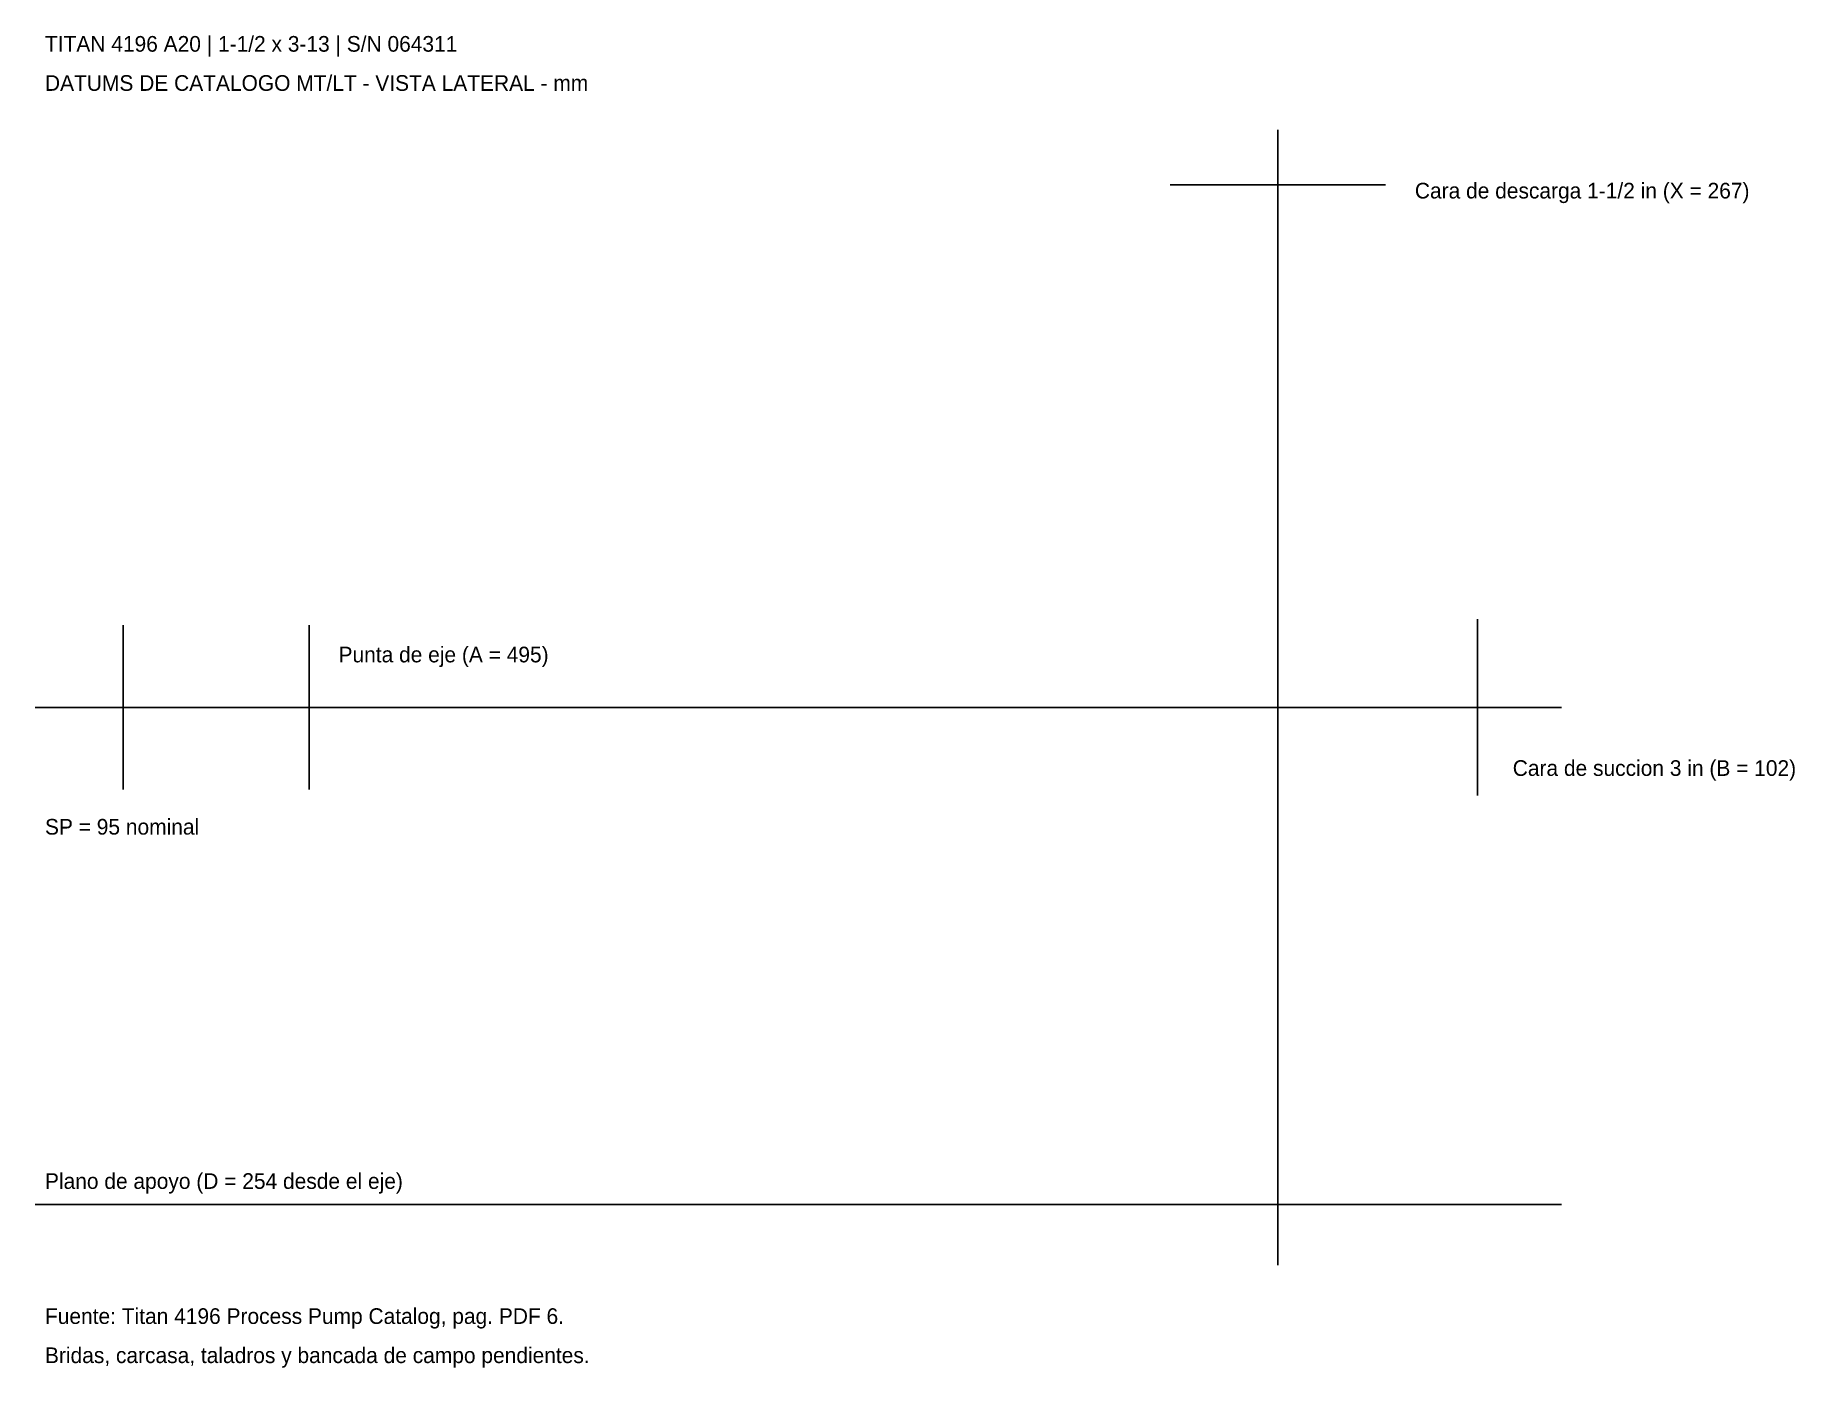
# Model space of a CAD drawing. Header units: millimetres. Extents: x -635 to 264, y -337 to 343.
import ezdxf

# ---------------------------------------------------------------- set-up
doc = ezdxf.new("R2010")
doc.units = ezdxf.units.MM
doc.layers.add('DATUM', color=4, linetype='Continuous')
doc.layers.add('NOTAS', color=2, linetype='Continuous')

msp = doc.modelspace()

# ---------------------------------------------------------------- linework, layer by layer
at = {"layer": 'DATUM'}
for p, q in [((0, -285), (0, 295)), ((-55, 267), (55, 267)), ((102, -45), (102, 45)), ((-590, -42), (-590, 42)), ((-495, -42), (-495, 42)), ((-635, 0), (145, 0)), ((-635, -254), (145, -254))]:
    msp.add_line(p, q, dxfattribs=at)

# ---------------------------------------------------------------- texts
at = {"layer": 'NOTAS'}
for s, p in [('TITAN 4196 A20 | 1-1/2 x 3-13 | S/N 064311', (-630, 335)), ('DATUMS DE CATALOGO MT/LT - VISTA LATERAL - mm', (-630, 315)), ('Cara de descarga 1-1/2 in (X = 267)', (70, 260)), ('Punta de eje (A = 495)', (-480, 23)), ('Cara de succion 3 in (B = 102)', (120, -35)), ('SP = 95 nominal', (-630, -65)), ('Plano de apoyo (D = 254 desde el eje)', (-630, -246)), ('Fuente: Titan 4196 Process Pump Catalog, pag. PDF 6.', (-630, -315)), ('Bridas, carcasa, taladros y bancada de campo pendientes.', (-630, -335))]:
    msp.add_text(s, height=8, dxfattribs=at).set_placement(p)

doc.saveas('drawing.dxf')
